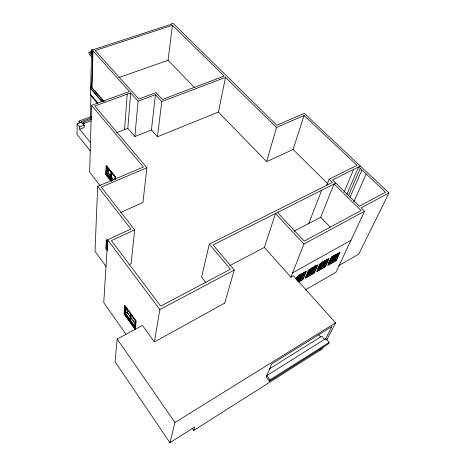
<?xml version="1.0" encoding="UTF-8"?>
<svg xmlns="http://www.w3.org/2000/svg" width="466" height="466" viewBox="0 0 466 466"><rect width="100%" height="100%" fill="white"/><g stroke="black" fill="none" stroke-linecap="round" stroke-linejoin="round"><path stroke-width="0.7" d="M81.637 122.045L77.129 123.723L77.036 134.394L90.241 150.897M79.109 123.181L79.133 121.061L91.388 116.506M90.474 142.613L79.669 129.228L79.698 126.903L77.129 123.723M81.282 123.001L81.3 121.626L91.889 117.682M83.478 124.3L83.519 122.127L91.493 119.15M81.3 121.626L84.212 125.203L84.171 127.533L79.669 129.228M102.071 101.862L90.387 88.208L90.439 86.094L103.65 101.489M104.332 101.553L90.701 86.134L91.651 49.798L93.555 49.18L93.835 49.489L171.674 24.139L171.383 23.853L173.078 23.3L276.81 125.272L304.292 113.355L388.964 192.947L358.709 254.186L338.572 265.748M90.346 117.176L90.946 94.866M91.651 49.798L93.037 50.887L129.443 91.522L91.522 105.328L89.641 172.216L100.341 185.893M91.697 87.299L92.717 50.992M92 87.194L93.037 50.887M91.522 105.328L143.423 167.032L97.674 186.348L95.006 251.308L106.032 266.435M111.473 181.152L106.114 174.424L106.533 166.444L115.131 177.138L114.986 179.299M111.799 181.012L106.434 174.29L106.86 166.31M110.576 179.212L106.644 174.284L107.046 166.811L111.025 171.756L110.576 179.212L110.896 179.078L111.269 172.979M106.836 173.439L107.151 167.713M110.896 179.078L106.964 174.15L107.331 167.358M108.328 171.267L108.444 169.152M113.803 179.963L108.52 173.364L108.799 168.471M107.617 250.16L106.353 248.465L106.819 240.747L107.669 241.889M111.654 180.563L110.768 179.457L111.223 172.006L115.242 177.004L115.108 179.031M107.547 249.432L106.702 248.296L107.174 240.584M111.974 180.429L111.094 179.323L111.508 172.548M107.372 241.114L106.93 248.343L107.279 248.174M97.674 186.348L130.929 229.033L107.623 239.815L103.767 302.644L125.936 334.169M107.547 243.84L107.728 240.951M115.486 179.218L115.632 177.121L106.12 165.296L105.642 174.441L110.995 181.169M124.544 129.624L127.23 94.144M134.86 136.532L138.087 101.169L155.44 94.697L151.427 129.944L134.86 136.532L127.824 128.342L130.666 92.891L94.767 106.003L146.895 167.766L142.951 202.506L120.636 212.496M224.758 303.069L154.397 341.974L142.474 325.449L117.176 339.038L115.067 361.733L169.921 442.7L194.753 426.984L193.687 430.508L192.015 428.132M135.653 320.614L134.645 328.122L124.544 313.997L125.296 306.675L135.548 320.911L135.921 320.713M124.597 314.014L125.342 306.791M135.012 327.924L124.917 313.804L125.599 307.146M130.445 318.191L130.212 320.235L129.839 320.427L125.168 313.892L125.878 307.042M125.604 310.624L125.82 308.521M134.517 326.462L125.337 313.63L125.861 308.574M126.181 307.531L125.535 313.7L125.168 313.892M134.75 326.34L125.57 313.507L126.094 308.451M146.895 167.766L101.25 187.105L134.668 229.831L131.121 263.645L129.181 264.595M135.251 323.474L127.288 312.389L127.591 309.593M129.839 320.427L130.62 313.624M134.808 327.371L130.072 320.754L130.853 313.95L132.053 315.616M130.602 316.828L130.835 314.789M131.074 315.115L130.445 320.561L130.072 320.754M161.778 101.576L225.497 77.368L218.432 112.085L157.432 136.754L161.778 101.576L155.44 94.697M134.598 328.006L135.489 320.888M194.404 87.375L168.075 60.3L172.455 25.275L95.169 50.526L138.792 99.054L156.081 92.623L162.407 99.468L224.187 76.08L172.455 25.275M154.397 341.974L159.861 309.564L107.623 239.815M218.432 112.085L266.61 161.638L276.513 127.468L304.082 115.469L357.003 165.337L329.171 179.189L332.433 182.392L209.31 244.143L201.597 277.2L206.083 282.74M169.921 442.7L175 422.481L335.561 322.868L293.423 275.773L290.895 277.194L264.368 247.44L275.505 213.498L303.937 244.009L290.895 277.194M224.746 303.098L234.276 270.041L213.067 244.941L335.858 183.109M266.61 161.638L293.085 149.487L304.082 115.469M308.772 223.499L321.668 190.25M326.55 185.852L329.171 179.189M294.034 231.247L320.678 217.243L334.075 184.006L361.068 210.51L304.187 241.108L277.462 212.513M296.225 278.924L297.256 276.361L306.436 271.189L302.964 279.53L298.729 281.936M296.289 279.635L297.576 276.454L305.836 271.8L302.655 279.443L298.257 281.942M297.617 280.59L299.021 277.142L295.974 278.86M300.063 274.579L299.114 276.909L296.067 278.633M297.745 280.736L299.155 277.287L296.102 279.012M300.197 274.724L299.248 277.054L296.195 278.779M300.133 274.987L299.417 276.734L303.057 274.684L303.78 272.93M300.739 273.967L299.551 276.886L303.191 274.829M296.644 279.606L300.879 277.212L302.463 273.356M296.691 280.188L301.088 277.701L302.929 273.239M297.168 280.188L301.397 277.788L303.25 273.292M304.152 272.494L301.665 278.511L298.048 280.567L299.457 277.113L303.092 275.062M297.477 281.068L301.869 278.569L304.508 272.196M311.305 268.69L310.566 270.443L307.572 272.132M311.853 267.938L309.133 274.276L306.156 275.965M344.135 191.963L353.717 169.339M312.237 267.496L310.997 270.414L314.567 268.399M307.426 273.507L312.168 270.822L313.816 266.96M306.849 274.439L312.395 271.299L314.579 266.185M310.909 272.4L312.692 271.393L313.519 269.459M315.435 265.917L314.433 268.259L310.863 270.274M315.791 265.626L312.983 272.092L309.43 274.107L310.898 270.647L314.468 268.632M305.783 276.35L313.181 272.156L315.919 265.766M346.925 194.153L358.639 166.88L385.533 192.231L359.397 206.17L332.578 179.899L360.335 166.036M313.968 273.012L317.27 265.352L309.168 269.919L305.952 277.567L313.968 273.012L313.181 272.156M348.481 195.679L360.276 168.43M325.338 339.481L332.002 326.462L271.707 363.94L266.144 377.046L269.47 381.235L270.064 379.872L329.206 342.411L325.821 338.543L266.721 375.678L270.064 379.872M350.042 197.205L361.925 169.979M322.577 262.341L321.808 264.094L320.043 265.09M322.967 261.898L321.936 264.234L319.589 265.562M323.124 261.589L322.099 263.931L325.606 261.95L326.643 259.609M323.258 261.729L322.233 264.071L325.734 262.09M324.965 260.68L323.258 264.548L318.266 267.373M318.051 268.096L323.497 265.014L325.478 260.529M324.633 263.173L323.777 265.113L321.907 266.173M327.033 259.166L324.097 265.789L320.608 267.769L322.128 264.304L325.635 262.323M317.626 269.633L324.284 265.853L327.126 259.457M353.81 201.848L366.206 174.016M325.07 266.698L328.489 259.026L320.538 263.511L317.2 271.171L325.07 266.698L324.284 265.853M333.639 256.102L332.841 257.861L330.534 259.166M334.035 255.659L332.974 258.001L330.085 259.632M334.192 255.356L333.132 257.698L336.568 255.758L337.372 253.999M334.588 254.908L333.26 257.838L336.702 255.898M329.852 260.814L334.145 258.391L335.91 254.512M329.048 261.869L334.402 258.84L336.446 254.349M337.99 253.12L335.007 259.603L331.582 261.543L333.155 258.071L336.598 256.131M328.052 263.715L335.188 259.673L338.124 253.259M335.974 260.5L339.51 252.817L331.705 257.22L328.25 264.892L335.974 260.5L335.188 259.673M388.964 192.947L361.121 207.859L364.587 211.249L335.951 272.243L305.183 290.033M319.705 350.473L320.841 348.259M323.451 346.384L322.14 348.929L193.687 430.508M326.724 340.029L335.561 322.868M329.206 342.411L328.472 343.815L269.47 381.235M269.004 369.107L321.773 336.161L324.61 339.417M307.944 274.078L309.727 273.07M319.414 267.583L320.66 266.878M331.606 260.68L334.67 258.945L334.145 258.391M306.622 275.482L309.005 274.13L310.467 270.676L308.073 272.028M309.302 273.961L312.855 271.952L314.334 268.492L310.764 270.507M317.847 269.121L320.189 267.793L321.703 264.327L319.356 265.655M328.868 262.871L331.163 261.566L332.736 258.094L330.429 259.399M297.343 280.922L301.741 278.429L301.088 277.701M306.267 275.86L313.047 272.01L312.395 271.299M317.497 269.488L324.155 265.713L323.497 265.014M328.518 263.238L335.054 259.533L334.402 258.84M317.393 269.593L320.317 267.933L321.837 264.467L318.901 266.127M329.002 263.01L331.297 261.706L332.87 258.234L329.986 259.865M307.706 272.278L310.7 270.583M307.607 272.511L310.601 270.816M292.584 272.89L350.956 240.287M303.937 244.009L364.587 211.249M159.861 309.564L234.276 270.041M229.872 265.579L264.368 247.44M127.288 312.389L125.313 313.42L130.212 320.235M124.544 313.997L124.917 313.804M106.353 248.465L106.702 248.296M134.668 229.831L111.421 240.625L160.671 306.121L230.425 269.22L209.31 244.143M115.131 177.138L115.457 176.998L111.84 172.496M110.768 179.457L111.094 179.323M108.52 173.364L106.796 174.08L108.112 175.734M106.114 174.424L106.434 174.29M106.644 174.284L106.964 174.15M116.471 132.769L127.824 128.342M79.698 126.903L84.212 125.203M82.942 123.869L90.981 120.857M118.737 77.636L168.075 60.3M90.387 88.208L90.858 88.039M91.825 51.277L89.082 52.175L89.041 53.881L91.4 56.537M92.186 53.206L89.082 52.175L91.441 54.831M225.497 77.368L276.513 127.468M293.085 149.487L327.953 183.93M320.678 217.243L330.266 227.111M312.168 270.822L312.692 271.393M300.879 277.212L301.397 277.788M301.869 278.569L302.655 279.443M130.666 92.891L138.087 101.169M151.427 129.944L157.432 136.754M318.686 334.838L320.591 337.023M101.914 101.303L90.765 88.278L90.59 94.79L97.65 103.097M91.884 95.967L93.287 97.615M94.685 99.264L96.089 100.918M90.928 95.641L97.464 103.341M83.519 122.127L84.393 123.199M79.133 121.061L80.414 122.64M108.211 173.375L110.442 176.165M111.788 177.843L112.679 178.961M112.108 180.464L106.801 174.156L111.904 180.552M108.992 176.835L112.073 180.691M108.095 241.837L106.365 239.524L105.84 248.366L107.541 250.661M126.274 307.589L127.457 309.232M128.249 310.333L129.828 312.523M133.253 317.282L134.855 319.501M126.909 312.255L128.564 314.562M129.391 315.709L131.872 319.169M132.699 320.323L134.767 323.2M130.334 320.439L134.785 326.619M117.176 339.009L174.995 422.511M124.818 305.393L123.968 313.787L135.117 329.392L136.159 321.138L124.818 305.393M125.133 306.232L124.346 313.921L134.808 328.559L135.757 320.987L125.133 306.232M299.323 276.967L297.92 280.421L301.537 278.365L302.964 274.917L299.323 276.967M308.859 269.826L305.358 278.167L314.259 273.105L317.87 264.746L308.859 269.826M320.247 263.406L316.612 271.765L325.35 266.797L329.089 258.426L320.247 263.406M322 264.158L320.48 267.624L323.963 265.649L325.501 262.183L322 264.158M331.425 257.11L327.662 265.486L336.242 260.605L340.104 252.222L331.425 257.11M333.021 257.931L331.454 261.403L334.873 259.463L336.464 255.991L333.021 257.931"/></g></svg>
